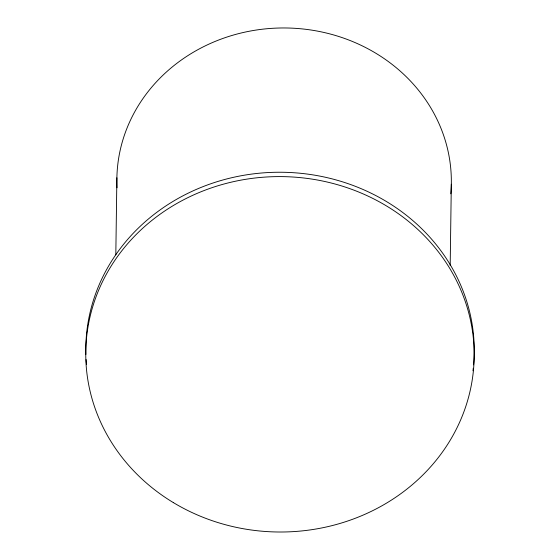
<?xml version="1.0" encoding="UTF-8"?>
<svg xmlns="http://www.w3.org/2000/svg" width="560" height="560" viewBox="0 0 560 560"><rect width="100%" height="100%" fill="white"/><g stroke="black" fill="none" stroke-linecap="round" stroke-linejoin="round"><path stroke-width="0.84" d="M115.815 254.758L116.886 177.779M450.184 265.552L451.318 184.205M85.89 354.452A194.222 177.702 0.8 0 1 285.257 172.319A194.222 177.702 0.8 0 1 473.599 364.882M473.263 368.249A194.222 177.702 0.8 0 1 472.969 370.769M86.513 364.588A194.222 177.702 0.8 0 1 86.121 359.527M117.04 187.782A167.244 153.027 0.8 0 1 286.993 27.993A167.244 153.027 0.8 0 1 450.793 193.816M173.299 502.565A194.222 177.702 0.8 0 0 473.865 365.015A194.222 177.702 0.8 0 0 192.745 195.328A194.222 177.702 0.8 0 0 173.299 502.565"/></g></svg>
